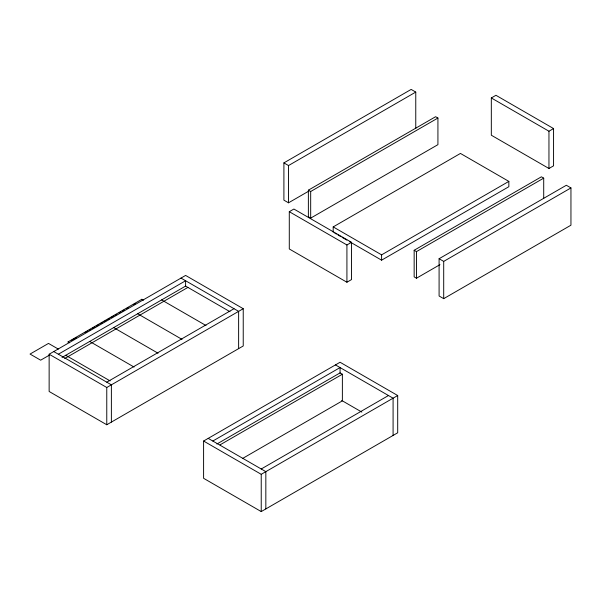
<?xml version="1.0" encoding="UTF-8"?>
<svg xmlns="http://www.w3.org/2000/svg" width="601" height="601" viewBox="0 0 601 601"><rect width="100%" height="100%" fill="white"/><g stroke="black" fill="none" stroke-linecap="round" stroke-linejoin="round"><path stroke-width="0.9" d="M308.779 191.118L288.518 202.815L283.905 200.156L283.905 162.886L411.152 89.421L415.764 92.081L415.764 128.419M283.905 162.886L288.518 165.553L415.764 92.081M308.373 190.171L435.62 116.707L437.926 118.036L437.926 144.661L310.679 218.125L308.373 216.796L308.373 190.171L310.679 191.509L437.926 118.036M289.284 211.695L293.897 209.035L351.525 242.308L351.525 279.57L346.92 282.237L289.284 248.964L289.284 211.695L346.92 244.968L351.525 242.308M68.108 342.39L68.108 341.856L141.874 299.268L143.489 300.2M491.325 97.955L495.93 95.289L553.566 128.561L553.566 165.831L548.953 168.49L491.325 135.217L491.325 97.955L548.953 131.221L553.566 128.561M71.354 340.519L76.214 337.709M85.132 332.563L87.566 331.159M89.181 330.219L90.804 329.288M92.426 328.349L94.86 326.944M96.483 326.005L98.91 324.608M100.532 323.669L102.155 322.729M103.778 321.798L106.204 320.393M107.827 319.454L109.45 318.522M111.072 317.583L113.506 316.179M115.122 315.247L116.744 314.308M119.178 312.903L120.801 311.972M122.416 311.033L124.039 310.093M126.473 308.689L128.096 307.757M133.768 304.482L135.39 303.543M49.139 354.222L185.604 275.431L243.232 308.704L243.232 345.973L106.768 424.757L49.139 391.484L49.139 354.222L106.768 387.495L243.232 308.704M49.477 355.093L40.658 360.187L30.05 354.064L48.493 343.419L58.335 349.098M58.357 354.222L185.604 280.757L185.604 286.076L62.046 357.415M64.713 358.534L187.91 287.413M333.194 232.226L333.194 226.908L460.441 153.435L508.852 181.389L508.852 186.708L381.605 260.173L349.331 241.542M106.768 382.168L234.014 308.704M333.194 226.908L381.605 254.854L508.852 181.389M439.97 264.65L416.463 278.218L414.157 276.888L414.157 250.271L541.403 176.807L543.71 178.136L543.71 198.33M414.157 250.271L416.463 251.601L543.71 178.136M439.091 258.73L566.337 185.266L570.95 187.925L570.95 225.195L443.703 298.659L439.091 295.993L439.091 258.73L443.703 261.39L570.95 187.925M203.596 441.036L340.068 362.253L397.697 395.526L397.697 432.788L261.232 511.579L203.596 478.306L203.596 441.036L261.232 474.309L397.697 395.526M212.822 441.036L340.068 367.572L340.068 373.161M216.871 444.026L340.068 372.898L342.375 374.228L342.375 400.844L242.684 458.405M219.989 444.883L342.375 374.228M261.232 468.99L388.479 395.526M334.81 233.158L336.417 234.09M338.032 235.021L340.451 236.418M342.067 237.35L346.912 240.145M335.456 364.912L393.084 398.185L393.084 435.447M180.991 278.09L238.627 311.363L238.627 348.633M185.604 286.076L229.98 311.701M341.684 400.446L361.855 412.091M161.631 299.922L206.008 325.539M137.659 313.76L182.035 339.385M113.687 327.605L158.055 353.223M89.707 341.443L134.083 367.061M68.108 341.856L69.724 342.788M65.734 355.289L110.111 380.906M208.209 438.377L265.837 471.65L265.837 508.919M53.744 351.562L111.38 384.835L111.38 422.097M548.953 131.221L548.953 168.49M443.703 261.39L443.703 298.659M416.463 251.601L416.463 278.218M381.605 254.854L381.605 260.173M346.92 244.968L346.92 282.237M310.679 191.509L310.679 218.125M288.518 165.553L288.518 202.815M261.232 474.309L261.232 511.579M141.874 299.268L141.874 299.801M106.768 387.495L106.768 424.757"/></g></svg>
